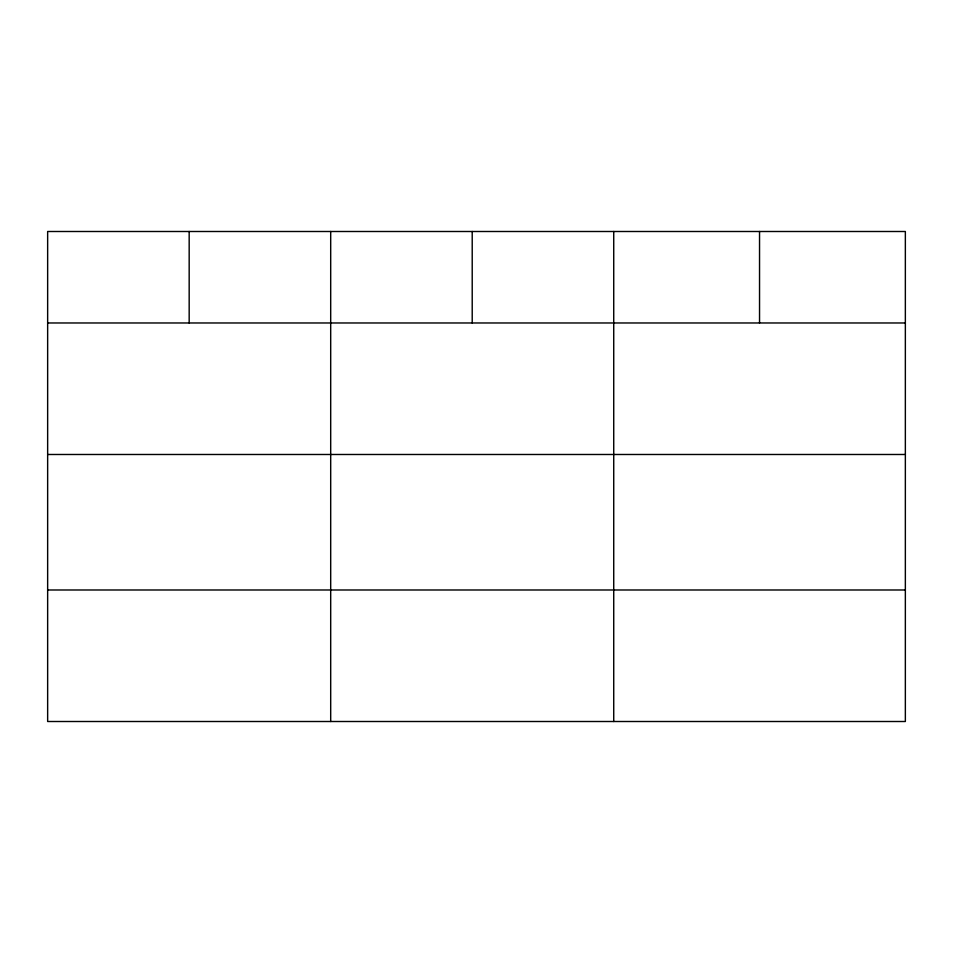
<?xml version="1.0" encoding="UTF-8"?>
<svg xmlns="http://www.w3.org/2000/svg" width="953" height="953" viewBox="0 0 953 953"><rect width="100%" height="100%" fill="white"/><g stroke="black" fill="none" stroke-linecap="round" stroke-linejoin="round"><path stroke-width="1.43" d="M905.35 454.486L905.35 231.496L47.65 231.496L47.65 721.504L905.35 721.504L905.35 454.486L47.65 454.486M47.65 322.972L905.35 322.972M47.65 589.99L905.35 589.99M759.541 231.496L759.541 322.972M613.732 231.496L613.732 721.504M472.211 231.496L472.211 322.972M330.691 231.496L330.691 721.504M189.171 231.496L189.171 322.972"/></g></svg>
